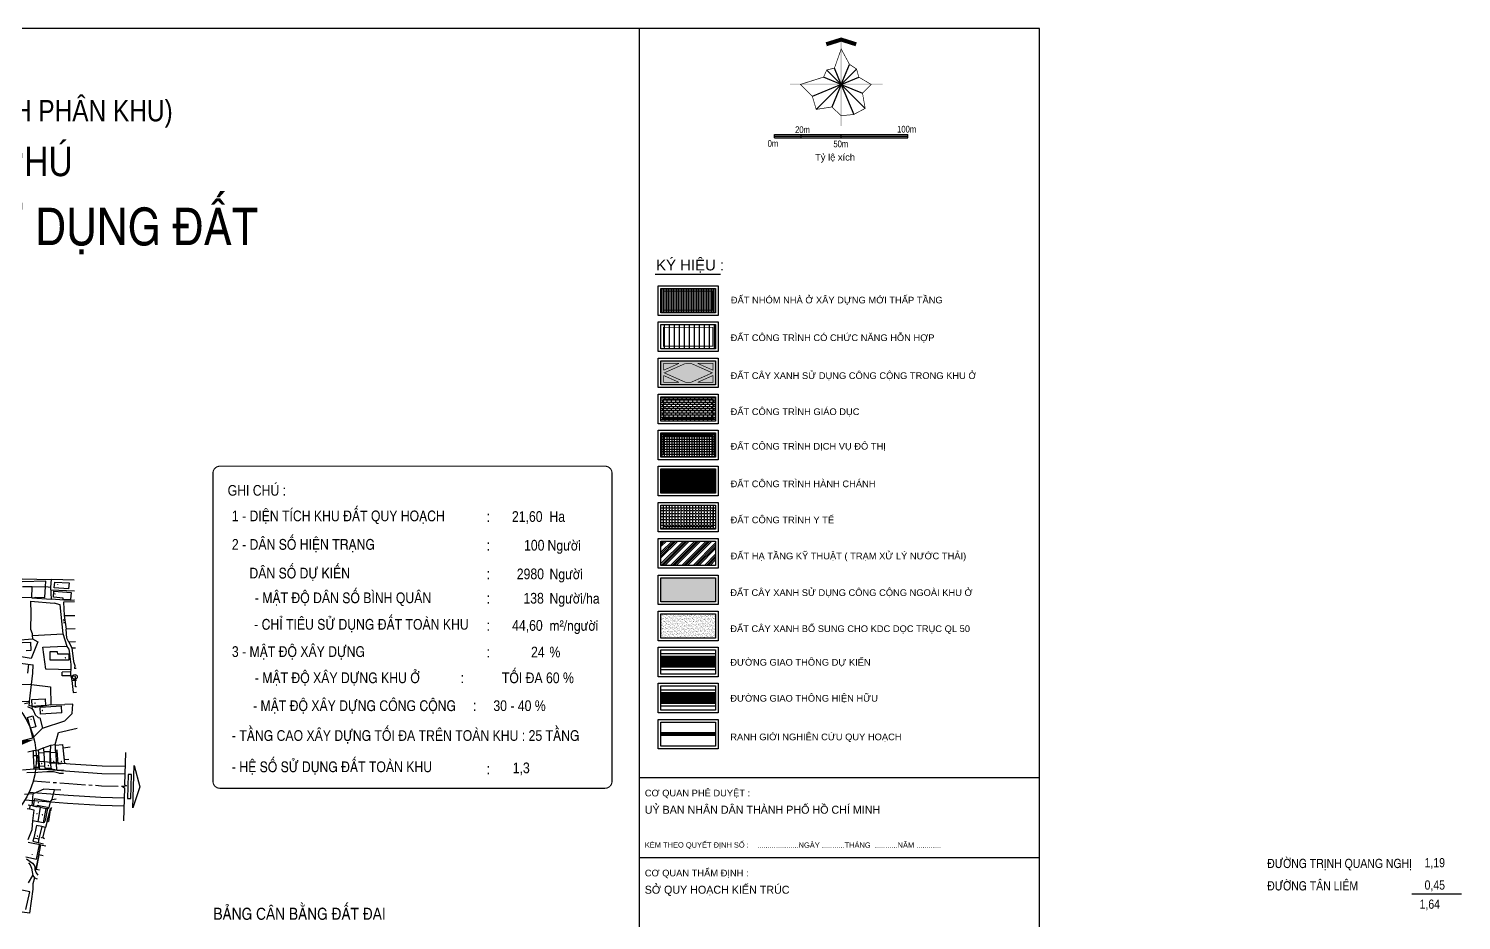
# Model space of a CAD drawing. Extents: x 597626 to 599942, y 1182063 to 1183198.
# Drawn here: x 598868 to 599942, y 1182529 to 1183198 of the extents above; entities that cross this region are included whole.
import ezdxf
from ezdxf.enums import TextEntityAlignment as Align

# ---------------------------------------------------------------- set-up
doc = ezdxf.new("R2010")
doc.units = 0
doc.header["$MEASUREMENT"] = 0
for name, pattern in [('CENTER', [2, 1.25, -0.25, 0.25, -0.25]), ('CENTER2', [28.575, 19.05, -3.175, 3.175, -3.175]), ('DASHED', [19.05, 12.7, -6.35]), ('DUONG', [3, 2, -1])]:
    doc.linetypes.add(name, pattern=pattern)
doc.layers.get('0').update_dxf_attribs({"linetype": 'CONTINUOUS'})
doc.layers.get('DEFPOINTS').update_dxf_attribs({"linetype": 'CONTINUOUS'})
for name, color, linetype in [('5', 5, 'CONTINUOUS'), ('DIM', 1, 'CONTINUOUS'), ('DTEXT', 7, 'CONTINUOUS'), ('DUONG', 252, 'DASHED'), ('DUONGDUKIEN', 252, 'DUONG'), ('HIENTRANG', 8, 'CONTINUOUS'), ('LE-NGOAI', 5, 'CONTINUOUS'), ('LE-TRONG', 6, 'CONTINUOUS'), ('NET-05', 5, 'CONTINUOUS'), ('NET-LENGOAI', 5, 'CONTINUOUS'), ('NET-LETRONG', 6, 'CONTINUOUS'), ('NET-TIM', 2, 'CENTER'), ('NETDUT', 7, 'DASHED'), ('RANH-QH', 1, 'CONTINUOUS'), ('S-CAOTANG', 3, 'CONTINUOUS'), ('S-CAYXANH50', 3, 'CONTINUOUS'), ('S-CXCC', 3, 'CONTINUOUS'), ('S-CXNGOAI', 3, 'CONTINUOUS'), ('S-GIAODUC', 1, 'CONTINUOUS'), ('S-HANHCHANH', 10, 'CONTINUOUS'), ('S-KYTHUAT', 2, 'CONTINUOUS'), ('S-THAPTANG', 2, 'CONTINUOUS'), ('S-THUONGMAI', 2, 'CONTINUOUS'), ('S-YTE', 22, 'CONTINUOUS'), ('TIM', 2, 'CONTINUOUS')]:
    doc.layers.add(name, color=color, linetype=linetype)
doc.styles.add('AVO', font='VHELVEN.TTF')
doc.styles.add('AVO-B', font='VAVOB.TTF')
doc.styles.add('TXT', font='txt.shx')
doc.styles.add('VHEL-B', font='VHELVEB.TTF')
doc.styles.add('VHEL-C-B', font='VHELVCB.TTF')
doc.styles.add('VHEL-C-R', font='VHELVCN.TTF')
doc.styles.add('VHEL-R', font='VHELVEN.TTF')
doc.styles.add('VHELC-R', font='VHELVCN.TTF')
doc.dimstyles.new('TL1000', dxfattribs={"dimtxt": 5, "dimasz": 2, "dimexe": 2, "dimexo": 0, "dimgap": 1, "dimtad": 1, "dimzin": 9, "dimtxsty": 'VHEL-R', "dimblk1": 'ARCHTICK', "dimblk2": 'ARCHTICK', "dimsah": 1, "dimcen": -0.09, "dimdle": 2, "dimclrd": 256, "dimclre": 256, "dimclrt": 256, "dimazin": 3, "dimtfac": 0.005, "dimtix": 1, "dimtmove": 0, "dimatfit": 3, "dimtolj": 1, "dimtzin": 0})
pattern_1 = [(0, (0, 0), (0.5, 0.866025403), [0.125, -0.875]), (90, (0.0625, 0), (-0.5, 0.866025403), [0.0625, -1.669550806]), (90, (0.0781, 0), (-0.5, 0.866025403), [0.05, -1.682050806]), (90, (0.0469, 0), (-0.5, 0.866025403), [0.05, -1.682050806]), (60, (0.09375, 0), (-0.4999999993, 0.8660254034), [0.04, -0.96]), (120, (0.03125, 0), (-0.9999999993, 4e-10), [0.04, -0.96])]

# ---------------------------------------------------------------- blocks, each defined once
blk = doc.blocks.new('HOA-GIO')
for q in [(0.094, -0.304), (-0.199, -0.448), (-0.163, -0.368), (-0.076, -0.346), (0.174, -0.357), (0.199, -0.448), (-0.326, -0.666), (-0.282, -0.813), (-0.106, -0.786), (0.241, -0.631), (0.271, -0.802), (0.141, -0.871)]:
    blk.add_line((0, -0.531), q)
at = {"const_width": 0.00768}
blk.add_lwpolyline([(-0.461, -0.531), (-0.199, -0.448), (-0.163, -0.368), (-0.076, -0.346), (0, -0.131), (0.094, -0.304), (0.174, -0.357), (0.199, -0.448), (0.338, -0.531), (0.241, -0.631), (0.271, -0.802), (0.141, -0.871), (0, -0.884), (-0.106, -0.786), (-0.282, -0.813), (-0.326, -0.666), (-0.461, -0.531)], dxfattribs=at)
for points in [[(-0.162, -0.099), (-0.176, -0.055), (0, -0.048), (0, 0)], [(0, -0.048), (0, 0), (0.162, -0.099), (0.176, -0.055)]]:
    blk.add_solid(points)
for points in [[(-0.008, -1), (0.008, -1), (-0.008, -0.006), (0.008, -0.006)], [(-0.578, -0.523), (-0.578, -0.538), (0.469, -0.523), (0.469, -0.538)]]:
    blk.add_trace(points)
blk = doc.blocks.new('*D19')
at = {"linetype": 'BYBLOCK'}
blk.add_line((598811.8, 1182650.2), (598862.3, 1182662.5), dxfattribs=at)
blk.add_solid([(598861.9, 1182664.1), (598862.7, 1182660.9), (598872, 1182664.9)], dxfattribs=at)
at = {"layer": 'DEFPOINTS', "color": 0, "linetype": 'BYBLOCK'}
for p in [(598872, 1182664.9), (598813.7, 1182650.6)]:
    blk.add_point(p, dxfattribs=at)
at = {"linetype": 'BYBLOCK', "insert": (598837.1, 1182660.5), "char_height": 6, "attachment_point": 5, "rotation": 13.7675, "style": 'VHEL-R'}
blk.add_mtext('\\A1;R60m', dxfattribs=at)

msp = doc.modelspace()

# ---------------------------------------------------------------- hatches: boundary and pattern name
at = {"layer": 'DIM', "linetype": 'CONTINUOUS'}
h = msp.add_hatch(color=256, dxfattribs=at)
h.paths.add_polyline_path([(599427.048, 1183117.453), (599427.048, 1183116.253), (599447.048, 1183116.253), (599447.048, 1183117.453)])
h.paths.add_polyline_path([(599447.048, 1183118.653), (599447.048, 1183117.453), (599477.048, 1183117.453), (599477.048, 1183118.653)])
msp.add_hatch(color=256, dxfattribs=at).paths.add_polyline_path([(599527.048, 1183116.253), (599527.048, 1183117.453), (599477.048, 1183117.453), (599477.048, 1183116.253)])
at = {"layer": 'S-CAOTANG', "ltscale": 0.2}
h = msp.add_hatch(dxfattribs=at)
h.set_pattern_fill('ANSI31,_I', color=30, scale=30, angle=45, style=2)
h.set_pattern_definition([(90, (8423.342, -305.956), (-3.75, 7e-16), [])])
h.paths.add_polyline_path([(599341.908, 1182957.927), (599382.881, 1182957.927), (599382.881, 1182976.119), (599341.908, 1182976.119)])
at = {"layer": 'S-CAYXANH50', "linetype": 'CONTINUOUS'}
h = msp.add_hatch(dxfattribs=at)
h.set_pattern_fill('AR-SAND,_O', color=71)
h.set_pattern_definition([(37.5, (0, 0), (-0.0629933581, 1.926823769), [0, -1.52, 0, -1.7, 0, -1.625]), (7.5, (0, 0), (1.7697767053, 2.822146065), [0, -0.82, 0, -1.37, 0, -0.525]), (327.5, (-1.23, 0), (3.1141418618, 0.0056590535), [0, -0.5, 0, -1.8, 0, -2.35]), (317.5, (-1.23, 0), (3.0061266046, 0.877675565), [0, -0.25, 0, -1.18, 0, -1.35])])
h.paths.add_polyline_path([(599341.699, 1182759.244), (599341.699, 1182741.052), (599382.672, 1182741.052), (599382.672, 1182759.244)])
at = {"layer": 'S-CXCC', "linetype": 'CONTINUOUS'}
h = msp.add_hatch(dxfattribs=at)
h.set_pattern_fill('SWAMP,_I', color=256, style=2)
h.set_pattern_definition(pattern_1)
h.paths.add_polyline_path([(599341.908, 1182949.063), (599341.908, 1182930.871), (599382.881, 1182930.871), (599382.881, 1182949.063)])
at = {"layer": 'S-CXNGOAI', "linetype": 'CONTINUOUS'}
h = msp.add_hatch(dxfattribs=at)
h.set_pattern_fill('SWAMP,_O', color=256)
h.set_pattern_definition(pattern_1)
h.paths.add_polyline_path([(599341.699, 1182786.3), (599341.699, 1182768.108), (599382.672, 1182768.108), (599382.672, 1182786.3)])
at = {"layer": 'S-GIAODUC'}
h = msp.add_hatch(dxfattribs=at)
h.set_pattern_fill('AR-B816,_O', color=40, scale=0.2)
h.set_pattern_definition([(0, (8423.342, -305.9561), (0, 1.6), []), (90, (8423.342, -305.9561), (-1.6, 1.6), [1.6, -1.6])])
h.paths.add_polyline_path([(599341.908, 1182922.008), (599341.908, 1182903.816), (599382.881, 1182903.816), (599382.881, 1182922.008)])
at = {"layer": 'S-HANHCHANH', "ltscale": 0.2}
h = msp.add_hatch(dxfattribs=at)
h.set_pattern_fill('GRATE,_O', color=34, scale=30)
h.set_pattern_definition([(0, (0, 0), (0, 0.9375), []), (90, (0, 0), (-3.75, 2e-16), [])])
h.paths.add_polyline_path([(599341.908, 1182867.897), (599341.908, 1182849.705), (599382.881, 1182849.705), (599382.881, 1182867.897)])
at = {"layer": 'S-KYTHUAT', "ltscale": 0.2}
h = msp.add_hatch(dxfattribs=at)
h.set_pattern_fill('ANSI34,_O', color=200, scale=8)
h.set_pattern_definition([(45, (7654.425, -34.683), (-4.242640687, 4.242640687), []), (45, (7655.8394, -34.683), (-4.242640687, 4.242640687), []), (45, (7657.2536, -34.683), (-4.242640687, 4.242640687), []), (45, (7658.668, -34.683), (-4.242640687, 4.242640687), [])])
h.paths.add_polyline_path([(599341.908, 1182813.786), (599341.908, 1182795.594), (599382.881, 1182795.594), (599382.881, 1182813.786)])
at = {"layer": 'S-THAPTANG', "ltscale": 0.2}
h = msp.add_hatch(dxfattribs=at)
h.set_pattern_fill('ANSI31,_I', color=30, scale=10, angle=45, style=2)
h.set_pattern_definition([(90, (0, 0), (-1.25, 2e-16), [])])
h.paths.add_polyline_path([(599382.881, 1183003.174), (599341.908, 1183003.174), (599341.908, 1182984.982), (599382.881, 1182984.982)])
at = {"layer": 'S-THUONGMAI', "ltscale": 0.2}
h = msp.add_hatch(dxfattribs=at)
h.set_pattern_fill('NET,_O', color=10, scale=15)
h.set_pattern_definition([(0, (8423.342, -305.9561), (0, 1.875), []), (90, (8423.342, -305.9561), (-1.875, 1e-16), [])])
h.paths.add_polyline_path([(599341.908, 1182894.952), (599341.908, 1182876.76), (599382.881, 1182876.76), (599382.881, 1182894.952)])
at = {"layer": 'S-YTE', "ltscale": 0.2}
h = msp.add_hatch(dxfattribs=at)
h.set_pattern_fill('ANGLE,_O', color=256, scale=8)
h.set_pattern_definition([(0, (0, 0), (0, 2.2), [1.6, -0.6]), (90, (0, 0), (-2.2, 1e-16), [1.6, -0.6])])
h.paths.add_polyline_path([(599341.908, 1182840.841), (599341.908, 1182822.65), (599382.881, 1182822.65), (599382.881, 1182840.841)])

# ---------------------------------------------------------------- linework, layer by layer
at = {"color": 0}
msp.add_lwpolyline([(598940.502, 1182655.231), (598939.812, 1182630.894), (598941.273, 1182630.111), (598938.292, 1182629.564), (598939.753, 1182628.782), (598939.045, 1182603.83)], dxfattribs=at)
at = {"layer": '5', "color": 4}
for p, q in [((599325.748, 1182062.65), (599325.748, 1183198.16)), ((599325.748, 1182636.386), (599625.748, 1182636.386)), ((599325.748, 1182576.386), (599625.748, 1182576.386))]:
    msp.add_line(p, q, dxfattribs=at)
at = {"layer": 'DIM', "ltscale": 0.2}
for p, q in [((599427.048, 1183118.653), (599527.048, 1183118.653)), ((599427.048, 1183116.253), (599427.048, 1183118.653)), ((599427.048, 1183117.453), (599527.048, 1183117.453)), ((599427.048, 1183116.253), (599527.048, 1183116.253)), ((599447.048, 1183116.253), (599447.048, 1183118.653)), ((599477.048, 1183116.253), (599477.048, 1183118.653)), ((599527.048, 1183116.253), (599527.048, 1183118.653))]:
    msp.add_line(p, q, dxfattribs=at)
at = {"layer": 'DTEXT', "color": 4, "linetype": 'CONTINUOUS'}
msp.add_line((599337.617, 1183014.07), (599386.469, 1183014.07), dxfattribs=at)
at = {"layer": 'DTEXT'}
msp.add_line((599904.614, 1182549.287), (599941.826, 1182549.287), dxfattribs=at)
at = {"layer": 'DTEXT', "linetype": 'CONTINUOUS'}
for points in [[(599384.881, 1182982.982), (599339.908, 1182982.982), (599339.908, 1183005.174), (599384.881, 1183005.174)], [(599384.881, 1182955.927), (599339.908, 1182955.927), (599339.908, 1182978.119), (599384.881, 1182978.119)], [(599384.881, 1182928.871), (599339.908, 1182928.871), (599339.908, 1182951.063), (599384.881, 1182951.063)], [(599384.881, 1182901.816), (599339.908, 1182901.816), (599339.908, 1182924.008), (599384.881, 1182924.008)], [(599384.881, 1182874.76), (599339.908, 1182874.76), (599339.908, 1182896.952), (599384.881, 1182896.952)], [(599384.881, 1182847.705), (599339.908, 1182847.705), (599339.908, 1182869.897), (599384.881, 1182869.897)], [(599384.881, 1182820.65), (599339.908, 1182820.65), (599339.908, 1182842.841), (599384.881, 1182842.841)], [(599384.881, 1182793.594), (599339.908, 1182793.594), (599339.908, 1182815.786), (599384.881, 1182815.786)], [(599384.672, 1182766.108), (599339.699, 1182766.108), (599339.699, 1182788.3), (599384.672, 1182788.3)], [(599384.672, 1182739.052), (599339.699, 1182739.052), (599339.699, 1182761.244), (599384.672, 1182761.244)], [(599384.672, 1182711.997), (599339.699, 1182711.997), (599339.699, 1182734.189), (599384.672, 1182734.189)], [(599384.672, 1182684.941), (599339.699, 1182684.941), (599339.699, 1182707.133), (599384.672, 1182707.133)], [(599384.672, 1182657.886), (599339.699, 1182657.886), (599339.699, 1182680.078), (599384.672, 1182680.078)]]:
    msp.add_lwpolyline(points, close=True, dxfattribs=at)
at = {"layer": 'DTEXT', "const_width": 0.845}
msp.add_lwpolyline([(599011.324, 1182869.949), (599300.008, 1182869.949, -0.41421356), (599305.208, 1182864.749), (599305.208, 1182633.573, -0.41421356), (599300.008, 1182628.373), (599011.324, 1182628.373, -0.41421356), (599006.124, 1182633.573), (599006.124, 1182864.749, -0.41421356)], format="xyb", close=True, dxfattribs=at)
at = {"layer": 'DUONG', "linetype": 'CONTINUOUS', "ltscale": 50, "const_width": 8, "flags": 128}
msp.add_lwpolyline([(599341.699, 1182696.037), (599382.672, 1182696.037)], dxfattribs=at)
at = {"layer": 'DUONGDUKIEN', "ltscale": 10, "const_width": 8, "flags": 128}
msp.add_lwpolyline([(599341.699, 1182723.093), (599382.672, 1182723.093)], dxfattribs=at)
at = {"layer": 'HIENTRANG', "linetype": 'CONTINUOUS'}
for p, q in [((598863.16, 1182785.54), (598885.04, 1182784.91)), ((598880.74, 1182783.67), (598863.23, 1182783.15)), ((598870.57, 1182779.43), (598863.34, 1182779.51)), ((598870.39, 1182771.26), (598870.57, 1182779.43)), ((598870.57, 1182779.43), (598880.53, 1182779.62)), ((598880.19, 1182771.46), (598880.53, 1182779.62)), ((598880.53, 1182779.62), (598880.74, 1182783.67)), ((598880.53, 1182779.62), (598884.59, 1182779.11)), ((598884.59, 1182779.11), (598885.04, 1182784.91)), ((598884.97, 1182770.26), (598884.59, 1182779.11)), ((598884.68, 1182777.1), (598902.213, 1182776.452)), ((598902.033, 1182784.428), (598885.04, 1182784.91)), ((598887.19, 1182778.61), (598887.54, 1182782.94)), ((598897.82, 1182778.03), (598887.19, 1182778.61)), ((598887.54, 1182782.94), (598898.22, 1182782.45)), ((598898.22, 1182782.45), (598897.82, 1182778.03)), ((598870.39, 1182771.26), (598853.18, 1182771.46)), ((598869.47, 1182768.76), (598869.67, 1182759.45)), ((598869.47, 1182768.76), (598887.07, 1182767.29)), ((598870.39, 1182771.26), (598884.97, 1182770.26)), ((598870.75, 1182771.32), (598872.86, 1182771.25)), ((598872.83, 1182771.63), (598880.19, 1182771.46)), ((598872.86, 1182771.25), (598872.83, 1182771.63)), ((598894.29, 1182769.58), (598884.97, 1182770.26)), ((598886.61, 1182771.63), (598886.75, 1182776.13)), ((598893.91, 1182771.06), (598886.61, 1182771.63)), ((598886.75, 1182776.13), (598899.71, 1182775.31)), ((598891.5, 1182765.9), (598887.07, 1182767.29)), ((598893.84, 1182769.8), (598893.91, 1182771.06)), ((598899.45, 1182769.86), (598893.84, 1182769.8)), ((598902.396, 1182768.315), (598894.09, 1182767.87)), ((598894.09, 1182767.87), (598894.5, 1182757.86)), ((598899.34, 1182769.58), (598894.29, 1182769.58)), ((598899.34, 1182769.58), (598902.364, 1182769.749)), ((598899.71, 1182775.31), (598899.45, 1182769.86)), ((598869.67, 1182759.45), (598869.23, 1182747.79)), ((598893.92, 1182744.29), (598891.5, 1182765.9)), ((598894.5, 1182757.86), (598902.627, 1182758.088)), ((598894.5, 1182757.86), (598896.17, 1182747.64)), ((598869.23, 1182747.79), (598870.54, 1182744.43)), ((598902.854, 1182748.056), (598896.17, 1182747.64)), ((598896.68, 1182740.95), (598896.17, 1182747.64)), ((598856.84, 1182737.56), (598869.34, 1182737.89)), ((598858.58, 1182739.36), (598870.73, 1182740.38)), ((598869.34, 1182737.89), (598869.6, 1182731.68)), ((598874.79, 1182738.31), (598869.8, 1182725.67)), ((598870.54, 1182744.43), (598870.49, 1182743.02)), ((598870.49, 1182743.02), (598893.92, 1182744.29)), ((598870.49, 1182743.02), (598870.73, 1182740.38)), ((598870.73, 1182740.38), (598874.79, 1182738.31)), ((598878.65, 1182734.3), (598895, 1182734.99)), ((598880.94, 1182717.62), (598878.65, 1182734.3)), ((598896.83, 1182734.73), (598893.92, 1182744.29)), ((598895, 1182734.99), (598896.83, 1182734.73)), ((598898.17, 1182737.9), (598896.68, 1182740.95)), ((598898.34, 1182732.81), (598896.83, 1182734.73)), ((598903.076, 1182738.191), (598898.17, 1182737.9)), ((598898.17, 1182737.9), (598900.26, 1182733.81)), ((598869.8, 1182725.67), (598860.92, 1182727.16)), ((598869.6, 1182731.68), (598866.03, 1182731.5)), ((598883.79, 1182730.66), (598883.83, 1182724.72)), ((598889.59, 1182730.65), (598883.79, 1182730.66)), ((598883.83, 1182724.72), (598898.42, 1182724.61)), ((598889.72, 1182728.97), (598889.59, 1182730.65)), ((598898.38, 1182728.94), (598889.72, 1182728.97)), ((598898.92, 1182729.21), (598898.34, 1182732.81)), ((598898.42, 1182724.61), (598898.38, 1182728.94)), ((598899.92, 1182721.18), (598898.92, 1182729.21)), ((598900.26, 1182733.81), (598903.177, 1182733.757)), ((598900.26, 1182733.81), (598901.55, 1182723.57)), ((598901.55, 1182723.57), (598902.52, 1182720.56)), ((598861.69, 1182722.16), (598871.35, 1182720.94)), ((598867.32, 1182714.8), (598868.15, 1182721.34)), ((598870.19, 1182706.26), (598871.04, 1182714.72)), ((598871.04, 1182714.72), (598871.35, 1182720.94)), ((598899.74, 1182717.18), (598880.94, 1182717.62)), ((598899.67, 1182715.68), (598893.13, 1182715.58)), ((598893.19, 1182712.63), (598893.13, 1182715.58)), ((598899.62, 1182712.73), (598893.19, 1182712.63)), ((598899.62, 1182712.73), (598899.67, 1182715.68)), ((598903.03, 1182712.29), (598899.62, 1182712.73)), ((598899.62, 1182712.73), (598900.38, 1182709.16)), ((598899.67, 1182715.68), (598899.74, 1182717.18)), ((598899.74, 1182717.18), (598899.92, 1182721.18)), ((598902.52, 1182720.56), (598902.33, 1182718.23)), ((598903.525, 1182718.317), (598902.33, 1182718.23)), ((598862.62, 1182706.54), (598870.19, 1182706.26)), ((598868.69, 1182693.36), (598870.19, 1182706.26)), ((598870.19, 1182706.26), (598884.33, 1182704.44)), ((598884.33, 1182704.44), (598884.66, 1182690.87)), ((598903.73, 1182709.257), (598900.38, 1182709.16)), ((598900.38, 1182709.16), (598901.38, 1182700.3)), ((598903.08, 1182704.54), (598903.03, 1182712.29)), ((598903.836, 1182704.545), (598903.08, 1182704.54)), ((598859.75, 1182693.79), (598868.69, 1182693.36)), ((598868.62, 1182692.54), (598864.86, 1182691.8)), ((598868.32, 1182690.36), (598868.62, 1182692.54)), ((598868.62, 1182692.54), (598868.69, 1182693.36)), ((598870.3, 1182694.88), (598880.26, 1182695.51)), ((598870.62, 1182689.8), (598870.3, 1182694.88)), ((598880.26, 1182695.51), (598880.59, 1182690.42)), ((598884.66, 1182690.87), (598895.16, 1182691.26)), ((598901.07, 1182691.44), (598895.16, 1182691.26)), ((598900.6, 1182684.52), (598901.07, 1182691.44)), ((598901.38, 1182700.3), (598903.928, 1182700.477)), ((598867.01, 1182689.62), (598870.35, 1182688.25)), ((598867.1, 1182681.52), (598871.08, 1182682.67)), ((598869.45, 1182673.41), (598867.1, 1182681.52)), ((598870.59, 1182689.59), (598868.32, 1182690.36)), ((598870.59, 1182689.59), (598870.34, 1182688.25)), ((598870.34, 1182688.25), (598871.72, 1182686.36)), ((598873.22, 1182688.98), (598870.59, 1182689.59)), ((598880.59, 1182690.42), (598870.62, 1182689.8)), ((598871.08, 1182682.67), (598873.36, 1182674.44)), ((598871.72, 1182686.36), (598872.96, 1182683.49)), ((598872.96, 1182683.49), (598874.98, 1182681.5)), ((598884.66, 1182690.87), (598873.22, 1182688.98)), ((598874.98, 1182681.5), (598876.26, 1182681.2)), ((598876.26, 1182681.2), (598878.45, 1182673.58)), ((598892.65, 1182689.94), (598876.48, 1182688.96)), ((598876.74, 1182684.02), (598876.48, 1182688.96)), ((598892.95, 1182684.92), (598876.74, 1182684.02)), ((598892.95, 1182684.92), (598892.65, 1182689.94)), ((598895.21, 1182678.88), (598900.6, 1182684.52)), ((598873.36, 1182674.44), (598869.45, 1182673.41)), ((598871.2, 1182666.14), (598869.45, 1182673.41)), ((598876.79, 1182672.06), (598871.2, 1182666.14)), ((598878.45, 1182673.58), (598876.79, 1182672.06)), ((598878.45, 1182673.58), (598895.21, 1182678.88)), ((598887.8, 1182661.3), (598890.34, 1182670.22)), ((598890.26, 1182670.16), (598904.34, 1182673.445)), ((598890.34, 1182670.22), (598890.26, 1182670.16)), ((598861.6, 1182663.61), (598871.2, 1182666.14)), ((598879.1, 1182658.81), (598884.58, 1182660.73)), ((598884.38, 1182655.15), (598884.58, 1182660.73)), ((598884.58, 1182660.73), (598887.8, 1182661.3)), ((598887.99, 1182660.78), (598887.8, 1182661.3)), ((598887.99, 1182660.78), (598893.42, 1182661.3)), ((598888.12, 1182656.69), (598887.99, 1182660.78)), ((598893.42, 1182661.3), (598894.72, 1182646.84)), ((598893.92, 1182658.83), (598899.21, 1182659.38)), ((598871.54, 1182656.48), (598867.44, 1182655.39)), ((598875.19, 1182656.96), (598871.54, 1182656.48)), ((598871.55, 1182652.88), (598871.54, 1182656.48)), ((598871.55, 1182652.88), (598875.21, 1182653.07)), ((598872.03, 1182643.84), (598871.55, 1182652.88)), ((598875.19, 1182656.96), (598875.34, 1182654.72)), ((598875.23, 1182656.91), (598875.19, 1182656.96)), ((598875.69, 1182643.98), (598875.21, 1182653.07)), ((598879.1, 1182658.81), (598875.23, 1182656.91)), ((598879.7, 1182654.89), (598875.34, 1182654.72)), ((598875.34, 1182654.72), (598875.85, 1182645.04)), ((598879.45, 1182656.92), (598879.1, 1182658.81)), ((598879.7, 1182655.68), (598879.45, 1182656.92)), ((598884.01, 1182655.74), (598879.7, 1182655.68)), ((598879.7, 1182654.89), (598879.7, 1182655.68)), ((598880.2, 1182645.25), (598879.7, 1182654.89)), ((598884.21, 1182646.63), (598884.01, 1182655.74)), ((598884.38, 1182655.15), (598888.28, 1182655.41)), ((598884.66, 1182647.06), (598884.38, 1182655.15)), ((598889.26, 1182656.92), (598888.12, 1182656.69)), ((598888.28, 1182655.41), (598888.12, 1182656.69)), ((598888.47, 1182655.47), (598888.28, 1182655.41)), ((598888.82, 1182647.27), (598888.47, 1182655.47)), ((598890.14, 1182646.37), (598889.26, 1182656.92)), ((598894.78, 1182649.62), (598893.92, 1182658.83)), ((598898.078, 1182649.933), (598894.78, 1182649.62)), ((598871.96, 1182642.64), (598863.43, 1182642)), ((598874.74, 1182640.16), (598866.51, 1182639.87)), ((598871.96, 1182642.64), (598872.03, 1182643.84)), ((598875.83, 1182642.67), (598871.96, 1182642.64)), ((598875.69, 1182643.98), (598872.03, 1182643.84)), ((598881.48, 1182640.78), (598874.74, 1182640.16)), ((598875.85, 1182645.05), (598875.83, 1182642.67)), ((598875.83, 1182642.67), (598880.34, 1182642.67)), ((598875.85, 1182645.05), (598880.2, 1182645.25)), ((598880.3, 1182643.34), (598880.2, 1182645.25)), ((598880.3, 1182643.34), (598884.82, 1182643.58)), ((598880.3, 1182643.34), (598880.34, 1182642.67)), ((598884.87, 1182642.63), (598880.34, 1182642.67)), ((598886.51, 1182640.58), (598881.48, 1182640.78)), ((598884.66, 1182646.7), (598884.21, 1182646.63)), ((598888.82, 1182647.27), (598884.66, 1182647.06)), ((598884.66, 1182646.7), (598884.66, 1182647.06)), ((598884.82, 1182643.58), (598884.66, 1182646.7)), ((598884.82, 1182643.58), (598884.87, 1182642.63)), ((598889.21, 1182641.86), (598884.87, 1182642.63)), ((598890.69, 1182639.74), (598886.51, 1182640.58)), ((598889.21, 1182641.86), (598888.82, 1182647.27)), ((598891.33, 1182641.67), (598889.21, 1182641.86)), ((598894.72, 1182646.84), (598890.14, 1182646.37)), ((598890.69, 1182639.74), (598894.02, 1182639.6)), ((598894.1, 1182642.07), (598891.33, 1182641.67)), ((598879.26, 1182627.7), (598871.31, 1182624.25)), ((598887.28, 1182627.2), (598879.26, 1182627.7)), ((598885.6, 1182619.96), (598887.28, 1182627.2)), ((598891.966, 1182626.985), (598887.28, 1182627.2)), ((598871.31, 1182624.25), (598864.92, 1182623.58)), ((598870.53, 1182615.08), (598871.31, 1182624.25)), ((598872.29, 1182620.46), (598871.23, 1182615.15)), ((598884.32, 1182618.11), (598872.29, 1182620.46)), ((598883.39, 1182613.89), (598884.32, 1182618.11)), ((598884.32, 1182618.11), (598885.6, 1182619.96)), ((598885.6, 1182619.96), (598888.53, 1182620.37)), ((598868.7, 1182612.73), (598866.98, 1182613)), ((598868.92, 1182615.34), (598867.48, 1182615.59)), ((598868.92, 1182615.34), (598868.7, 1182612.73)), ((598872.19, 1182612.01), (598868.7, 1182612.73)), ((598870.53, 1182615.08), (598868.92, 1182615.34)), ((598876.71, 1182614.09), (598870.53, 1182615.08)), ((598871.16, 1182603.92), (598872.19, 1182612.01)), ((598871.23, 1182615.15), (598874.24, 1182614.55)), ((598874.44, 1182615.63), (598874.24, 1182614.55)), ((598874.44, 1182615.63), (598883.39, 1182613.89)), ((598876.71, 1182614.09), (598874.77, 1182603.24)), ((598876.71, 1182614.09), (598881.14, 1182613.26)), ((598879.1, 1182602.44), (598881.14, 1182613.26)), ((598881.99, 1182613.14), (598880.29, 1182604.19)), ((598881.14, 1182613.26), (598881.99, 1182613.14)), ((598881.88, 1182603.59), (598884.08, 1182612.23)), ((598881.99, 1182613.14), (598883.39, 1182613.89)), ((598884.08, 1182612.23), (598882.87, 1182603.42)), ((598884.08, 1182612.23), (598885.46, 1182613.89)), ((598884.08, 1182612.23), (598885.04, 1182612.12)), ((598867.59, 1182589.96), (598870.48, 1182597.55)), ((598870.48, 1182597.55), (598871.16, 1182603.92)), ((598874.77, 1182603.24), (598871.16, 1182603.92)), ((598873.96, 1182600.56), (598871.78, 1182591.26)), ((598877.91, 1182599.7), (598873.96, 1182600.56)), ((598879.1, 1182602.44), (598874.77, 1182603.24)), ((598877.91, 1182599.7), (598875.64, 1182590.33)), ((598880.55, 1182599.06), (598877.91, 1182599.7)), ((598878.71, 1182591.26), (598880.55, 1182599.06)), ((598879.66, 1182602.68), (598879.1, 1182602.44)), ((598880.29, 1182604.19), (598879.66, 1182602.68)), ((598881.88, 1182603.59), (598880.55, 1182599.06)), ((598881.88, 1182603.59), (598882.87, 1182603.42)), ((598872.66, 1182586.67), (598867.56, 1182587.66)), ((598871.78, 1182591.26), (598871.08, 1182588.62)), ((598871.08, 1182588.62), (598875.11, 1182587.72)), ((598871.78, 1182591.26), (598875.64, 1182590.33)), ((598876.82, 1182585.83), (598872.66, 1182586.67)), ((598876.82, 1182585.83), (598873.39, 1182567.67)), ((598873.83, 1182575.15), (598876.08, 1182585.93)), ((598875.64, 1182590.33), (598875.11, 1182587.72)), ((598875.11, 1182587.72), (598879.02, 1182586.77)), ((598876.82, 1182585.83), (598880.829, 1182585.17)), ((598879.87, 1182590.34), (598878.71, 1182591.26)), ((598865.78, 1182576.83), (598873.83, 1182575.15)), ((598866.48, 1182575.46), (598870.94, 1182572.3)), ((598875.66, 1182578.51), (598873.57, 1182567.64)), ((598878.849, 1182577.736), (598875.66, 1182578.51)), ((598867.76, 1182557.56), (598871.14, 1182562.92)), ((598867.8, 1182572.56), (598869.14, 1182570.98)), ((598869.14, 1182570.98), (598870.16, 1182568.55)), ((598870.16, 1182568.55), (598871.14, 1182562.92)), ((598870.94, 1182572.3), (598871.95, 1182570.91)), ((598871.14, 1182562.92), (598872.39, 1182561.16)), ((598871.95, 1182570.91), (598872.68, 1182569.66)), ((598872.68, 1182569.66), (598872.71, 1182567.43)), ((598872.71, 1182567.43), (598873.39, 1182567.67)), ((598872.71, 1182567.43), (598873.53, 1182564.9)), ((598873.53, 1182564.9), (598874.86, 1182563.16)), ((598873.57, 1182567.64), (598876.032, 1182567.162)), ((598868.84, 1182550.59), (598859.27, 1182552.7)), ((598871.12, 1182552.59), (598868.48, 1182534.78)), ((598872.39, 1182561.16), (598871.07, 1182556.8)), ((598871.07, 1182556.8), (598871.12, 1182552.59)), ((598872.39, 1182561.16), (598874.273, 1182560.555)), ((598865.96, 1182537.42), (598868.84, 1182550.59)), ((598868.48, 1182534.78), (598851.98, 1182536.83))]:
    msp.add_line(p, q, dxfattribs=at)
msp.add_circle((598902.57, 1182711.9), 1.782, dxfattribs=at)
at = {"layer": 'LE-NGOAI', "color": 2, "linetype": 'BYBLOCK'}
for p, q in [((599382.672, 1182729.093), (599341.699, 1182729.093)), ((599382.672, 1182717.093), (599341.699, 1182717.093)), ((599382.672, 1182702.037), (599341.699, 1182702.037)), ((599382.672, 1182690.037), (599341.699, 1182690.037))]:
    msp.add_line(p, q, dxfattribs=at)
at = {"layer": 'LE-TRONG', "color": 2, "linetype": 'BYBLOCK'}
for p, q in [((599382.672, 1182727.093), (599341.699, 1182727.093)), ((599382.672, 1182719.093), (599341.699, 1182719.093)), ((599382.672, 1182700.037), (599341.699, 1182700.037)), ((599382.672, 1182692.037), (599341.699, 1182692.037))]:
    msp.add_line(p, q, dxfattribs=at)
at = {"layer": 'LE-TRONG', "linetype": 'CONTINUOUS', "flags": 128}
for points in [[(598944.618, 1182620.611), (598945.128, 1182638.604), (598942.604, 1182638.675), (598942.094, 1182620.683), (598944.618, 1182620.611)], [(598947.005, 1182645.39), (598951.321, 1182629.401), (598946.106, 1182613.683), (598947.005, 1182645.39)]]:
    msp.add_lwpolyline(points, dxfattribs=at)
at = {"layer": 'NET-05', "linetype": 'CONTINUOUS'}
for points in [[(599382.881, 1182984.982), (599341.908, 1182984.982), (599341.908, 1183003.174), (599382.881, 1183003.174)], [(599382.881, 1182957.927), (599341.908, 1182957.927), (599341.908, 1182976.119), (599382.881, 1182976.119)], [(599382.881, 1182930.871), (599341.908, 1182930.871), (599341.908, 1182949.063), (599382.881, 1182949.063)], [(599382.881, 1182903.816), (599341.908, 1182903.816), (599341.908, 1182922.008), (599382.881, 1182922.008)], [(599382.881, 1182876.76), (599341.908, 1182876.76), (599341.908, 1182894.952), (599382.881, 1182894.952)], [(599382.881, 1182849.705), (599341.908, 1182849.705), (599341.908, 1182867.897), (599382.881, 1182867.897)], [(599382.881, 1182822.65), (599341.908, 1182822.65), (599341.908, 1182840.841), (599382.881, 1182840.841)], [(599382.881, 1182795.594), (599341.908, 1182795.594), (599341.908, 1182813.786), (599382.881, 1182813.786)], [(599382.672, 1182768.108), (599341.699, 1182768.108), (599341.699, 1182786.3), (599382.672, 1182786.3)], [(599382.672, 1182741.052), (599341.699, 1182741.052), (599341.699, 1182759.244), (599382.672, 1182759.244)], [(599382.672, 1182713.997), (599341.699, 1182713.997), (599341.699, 1182732.189), (599382.672, 1182732.189)], [(599382.672, 1182686.941), (599341.699, 1182686.941), (599341.699, 1182705.133), (599382.672, 1182705.133)], [(599382.672, 1182659.886), (599341.699, 1182659.886), (599341.699, 1182678.078), (599382.672, 1182678.078)]]:
    msp.add_lwpolyline(points, close=True, dxfattribs=at)
at = {"layer": 'NET-LENGOAI', "linetype": 'CONTINUOUS', "ltscale": 20}
for p, q in [((598898.774, 1182640.842), (598873.238, 1182642.854)), ((598922.903, 1182639.32), (598898.774, 1182640.842)), ((598940.038, 1182638.834), (598922.903, 1182639.32)), ((598887.945, 1182623.64), (598868.09, 1182625.204)), ((598897.501, 1182622.887), (598887.945, 1182623.64)), ((598922.081, 1182621.336), (598897.501, 1182622.887)), ((598939.527, 1182620.841), (598922.081, 1182621.336))]:
    msp.add_line(p, q, dxfattribs=at)
msp.add_circle((598813.744, 1182650.631), 60, dxfattribs=at)
at = {"layer": 'NET-LETRONG', "ltscale": 0.05}
for p, q in [((598873.717, 1182648.835), (598899.199, 1182646.828)), ((598899.199, 1182646.828), (598923.177, 1182645.314)), ((598923.177, 1182645.314), (598940.208, 1182644.832)), ((598884.494, 1182617.893), (598864.993, 1182619.429)), ((598897.076, 1182616.902), (598884.494, 1182617.893)), ((598921.807, 1182615.341), (598897.076, 1182616.902)), ((598939.357, 1182614.844), (598921.807, 1182615.341))]:
    msp.add_line(p, q, dxfattribs=at)
at = {"layer": 'NET-LETRONG', "color": 6, "linetype": 'CONTINUOUS', "flags": 128}
msp.add_lwpolyline([(599625.614, 1183198.16), (597626.432, 1183198.16), (597626.432, 1182062.65), (599625.614, 1182062.65)], close=True, dxfattribs=at)
at = {"layer": 'NET-TIM', "ltscale": 10}
for p, q in [((598871.385, 1182633.972), (598898.138, 1182631.865)), ((598898.138, 1182631.865), (598922.492, 1182630.328)), ((598922.492, 1182630.328), (598939.783, 1182629.838))]:
    msp.add_line(p, q, dxfattribs=at)
at = {"layer": 'NETDUT', "linetype": 'DASHED', "ltscale": 0.5, "const_width": 0.7}
for points in [[(599380.881, 1182986.982), (599343.908, 1182986.982), (599343.908, 1183001.174), (599380.881, 1183001.174)], [(599380.881, 1182959.927), (599343.908, 1182959.927), (599343.908, 1182974.119), (599380.881, 1182974.119)], [(599380.881, 1182905.816), (599343.908, 1182905.816), (599343.908, 1182920.008), (599380.881, 1182920.008)], [(599380.881, 1182878.76), (599343.908, 1182878.76), (599343.908, 1182892.952), (599380.881, 1182892.952)], [(599380.881, 1182851.705), (599343.908, 1182851.705), (599343.908, 1182865.897), (599380.881, 1182865.897)], [(599380.881, 1182824.65), (599343.908, 1182824.65), (599343.908, 1182838.841), (599380.881, 1182838.841)]]:
    msp.add_lwpolyline(points, close=True, dxfattribs=at)
at = {"layer": 'NETDUT', "linetype": 'DASHED', "ltscale": 0.5, "const_width": 0.5, "flags": 128}
for points in [[(599355.426, 1182947.063), (599343.908, 1182941.949)], [(599343.908, 1182937.985), (599355.426, 1182932.871)], [(599360.355, 1182947.063), (599344.373, 1182939.967), (599360.355, 1182932.871)], [(599364.435, 1182932.871), (599380.417, 1182939.967), (599364.435, 1182947.063)], [(599380.881, 1182941.949), (599369.364, 1182947.063)], [(599369.364, 1182932.871), (599380.881, 1182937.985)]]:
    msp.add_lwpolyline(points, dxfattribs=at)
at = {"layer": 'NETDUT', "linetype": 'DASHED', "ltscale": 0.5, "const_width": 0.5}
for points in [[(599343.908, 1182941.949), (599343.908, 1182947.063), (599355.426, 1182947.063)], [(599355.426, 1182932.871), (599343.908, 1182932.871), (599343.908, 1182937.985)], [(599369.364, 1182947.063), (599380.881, 1182947.063), (599380.881, 1182941.949)], [(599380.881, 1182937.985), (599380.881, 1182932.871), (599369.364, 1182932.871)]]:
    msp.add_lwpolyline(points, dxfattribs=at)
at = {"layer": 'NETDUT', "linetype": 'DASHED', "ltscale": 8, "const_width": 0.5}
for points in [[(599360.355, 1182947.063), (599364.435, 1182947.063)], [(599364.435, 1182932.871), (599360.355, 1182932.871)]]:
    msp.add_lwpolyline(points, dxfattribs=at)
at = {"layer": 'RANH-QH', "color": 10, "linetype": 'DASHED', "ltscale": 1.5, "const_width": 3, "flags": 128}
msp.add_lwpolyline([(599341.699, 1182668.982), (599382.672, 1182668.982)], dxfattribs=at)
at = {"layer": 'TIM', "color": 1, "linetype": 'CENTER2'}
for p, q in [((599382.672, 1182723.093), (599341.699, 1182723.093)), ((599382.672, 1182696.037), (599341.699, 1182696.037))]:
    msp.add_line(p, q, dxfattribs=at)

# ---------------------------------------------------------------- block references
at = {"layer": 'DTEXT', "color": 1, "xscale": 66.35520000000002, "yscale": 66.35520000000002, "zscale": 66.35520000000002, "rotation": 359.9999999999919}
msp.add_blockref('HOA-GIO', (599476.992, 1183191.533), dxfattribs=at)

# ---------------------------------------------------------------- texts
at = {"layer": 'DIM', "ltscale": 0.2, "style": 'VHEL-C-R'}
for s, p in [('20m', (599442.424, 1183119.881)), ('100m', (599518.903, 1183120.234)), ('0m', (599421.853, 1183109.52)), ('50m', (599471.136, 1183109.216))]:
    msp.add_text(s, height=5, dxfattribs=at).set_placement(p)
at = {"layer": 'DTEXT'}
for s, height, style, p in [('QUY HOAÏCH CHI TIEÁT XAÂY DÖÏNG ÑOÂ THÒ TYÛ LEÄ 1/2000 (QUY HOAÏCH PHAÂN KHU)', 16, 'VHEL-C-R', (598622.958, 1183128.609)), ('KHU TRUNG TAÂM VAØ DAÂN CÖ XAÕ PHONG PHUÙ', 22, 'VHEL-C-B', (598622.958, 1183087.521)), ('BAÛN ÑOÀ QUY HOAÏCH TOÅNG MAËT BAÈNG SÖÛ DUÏNG ÑAÁT', 28, 'VHEL-C-B', (598622.958, 1183035.79)), (':', 8, 'VHEL-C-B', (599212.567, 1182828.196)), (':', 8, 'VHEL-C-B', (599212.567, 1182806.678)), (':', 8, 'VHEL-C-B', (599212.567, 1182785.161)), (':', 8, 'VHEL-C-B', (599212.567, 1182766.927)), (':', 8, 'VHEL-C-B', (599212.567, 1182746.504)), (':', 8, 'VHEL-C-B', (599212.567, 1182726.536)), (':', 8, 'VHEL-C-B', (599212.567, 1182638.843)), ('BAÛNG CAÂN BAÈNG ÑAÁT ÑAI ', 9, 'VHELC-R', (599072.452, 1182529.75))]:
    msp.add_text(s, height=height, dxfattribs=dict(at, style=style)).set_placement(p, align=Align.CENTER)
for s, height, style, p in [('Tyû leä xích', 5, 'VHEL-B', (599457.468, 1183099.223)), ('GHI CHUÙ :', 8, 'VHEL-C-B', (599017.146, 1182847.826)), ('1 - DIEÄN TÍCH KHU ÑAÁT QUY HOAÏCH      ', 8, 'VHEL-C-B', (599020.299, 1182828.671)), ('21,60', 8, 'VHEL-C-B', (599230.209, 1182828.196, 2.452)), ('Ha', 8, 'VHEL-C-B', (599258.331, 1182828.196, 2.452)), ('2 - DAÂN SOÁ HIEÄN TRAÏNG ', 8, 'VHEL-C-B', (599020.299, 1182807.317)), ('100', 8, 'VHEL-C-B', (599239.293, 1182806.678, 2.452)), ('Ngöôøi', 8, 'VHEL-C-B', (599256.872, 1182806.678, 2.452)), (' DAÂN SOÁ DÖÏ KIEÁN  ', 8, 'VHEL-C-B', (599030.89, 1182785.781)), ('2980', 8, 'VHEL-C-B', (599233.858, 1182785.161, 2.452)), ('Ngöôøi', 8, 'VHEL-C-B', (599258.331, 1182785.161, 2.452)), ('- MAÄT ÑOÄ DAÂN SOÁ BÌNH QUAÂN          ', 8, 'VHEL-C-B', (599037.489, 1182767.235)), ('138', 8, 'VHEL-C-B', (599238.828, 1182766.927, 2.452)), ('Ngöôøi/ha', 8, 'VHEL-C-B', (599258.331, 1182766.927, 2.452)), ('- CHÆ TIEÂU SÖÛ DUÏNG ÑAÁT TOAØN KHU ', 8, 'VHEL-C-B', (599037.025, 1182747.345)), ('44,60', 8, 'VHEL-C-B', (599230.346, 1182746.504, 2.452)), ('m²/ngöôøi', 8, 'VHEL-C-B', (599258.331, 1182746.504, 2.452)), ('3 - MAÄT ÑOÄ XAÂY DÖÏNG', 8, 'VHEL-C-B', (599020.299, 1182726.891)), ('24', 8, 'VHEL-C-B', (599244.523, 1182726.536, 2.452)), ('%', 8, 'VHEL-C-B', (599258.331, 1182726.536, 2.452)), ('- MAÄT ÑOÄ XAÂY DÖÏNG KHU ÔÛ            : ', 8, 'VHEL-C-B', (599037.489, 1182707.22)), ('TOÁI ÑA 60 %', 8, 'VHEL-C-B', (599222.704, 1182707.22)), ('- MAÄT ÑOÄ XAÂY DÖÏNG COÂNG COÄNG     :     30 - 40 %', 8, 'VHEL-C-B', (599036.187, 1182686.323)), ('- TAÀNG CAO XAÂY DÖÏNG TOÁI ÑA TREÂN TOAØN KHU : 25 TAÀNG', 8, 'VHEL-C-B', (599020.299, 1182663.943)), ('- HEÄ SOÁ SÖÛ DUÏNG ÑAÁT TOAØN KHU', 8, 'VHEL-C-B', (599020.299, 1182640.479)), ('1,3', 8, 'VHEL-C-B', (599230.815, 1182639.669, 2.452)), ('CÔ QUAN PHEÂ DUYEÄT :', 5, 'AVO', (599329.833, 1182622.282)), ('UYÛ BAN NHAÂN DAÂN THAØNH PHOÁ HOÀ CHÍ MINH', 6, 'AVO-B', (599329.744, 1182609.279)), ('KEØM THEO QUYEÁT ÑÒNH SOÁ :', 4, 'AVO', (599329.833, 1182583.866)), ('....................NGAØY ...........THAÙNG  ...........NAÊM ............', 4, 'AVO', (599414.032, 1182583.728)), ('ÑÖÔØNG TRÒNH QUANG NGHÒ', 6.85714, 'VHELC-R', (599796.338, 1182568.591)), ('CÔ QUAN THAÅM ÑÒNH :', 5, 'AVO', (599329.833, 1182562.282)), ('SÔÛ QUY HOAÏCH KIEÁN TRUÙC', 6, 'AVO-B', (599329.744, 1182549.279)), ('ÑÖÔØNG TAÂN LIEÂM', 6.85714, 'VHELC-R', (599796.338, 1182551.791)), ('1,64', 6.8571, 'VHELC-R', (599910.534, 1182538.015))]:
    msp.add_text(s, height=height, dxfattribs=dict(at, style=style)).set_placement(p)
at = {"layer": 'DTEXT', "color": 7, "linetype": 'CONTINUOUS', "style": 'AVO'}
msp.add_text('KYÙ HIEÄU :', height=8, dxfattribs=at).set_placement((599338.304, 1183016.813))
at = {"layer": 'DTEXT', "linetype": 'CONTINUOUS', "style": 'VHEL-R'}
for s, p in [('ÑAÁT NHOÙM NHAØ ÔÛ XAÂY DÖÏNG MÔÙI THAÁP TAÀNG', (599394.264, 1182992.056)), ('ÑAÁT COÂNG TRÌNH COÙ CHÖÙC NAÊNG HOÃN HÔÏP', (599394.082, 1182963.817)), ('ÑAÁT CAÂY XANH SÖÛ DUÏNG COÂNG COÄNG TRONG KHU ÔÛ', (599394.082, 1182935.38)), ('ÑAÁT COÂNG TRÌNH GIAÙO DUÏC', (599394.082, 1182908.324)), ('ÑAÁT COÂNG TRÌNH DÒCH VUÏ ÑOÂ THÒ', (599394.082, 1182882.402)), ('ÑAÁT COÂNG TRÌNH HAØNH CHAÙNH', (599394.082, 1182854.214)), ('ÑAÁT COÂNG TRÌNH Y TEÁ', (599394.082, 1182827.158)), ('ÑAÁT HAÏ TAÀNG KYÕ THUAÄT ( TRAÏM XÖÛ LYÙ NÖÔÙC THAÛI)', (599394.082, 1182800.103)), ('ÑAÁT CAÂY XANH SÖÛ DUÏNG COÂNG COÄNG NGOAØI KHU ÔÛ', (599393.873, 1182772.616)), ('ÑAÁT CAÂY XANH BOÅ SUNG CHO KDC DOÏC TRUÏC QL 50', (599393.873, 1182745.561)), ('ÑÖÔØNG GIAO THOÂNG DÖÏ KIEÁN', (599393.873, 1182720.35)), ('ÑÖÔØNG GIAO THOÂNG HIEÄN HÖÕU', (599393.873, 1182693.37)), ('RANH GIÔÙI NGHIEÂN CÖÙU QUY HOAÏCH', (599393.873, 1182664.395))]:
    msp.add_text(s, height=5, dxfattribs=at).set_placement(p)
at = {"layer": 'DTEXT', "style": 'VHELC-R'}
for s, p in [('1,19', (599929.557, 1182569.173)), ('0,45', (599929.557, 1182552.373))]:
    msp.add_text(s, height=6.8571, dxfattribs=at).set_placement(p, align=Align.RIGHT)
at = {"layer": 'HIENTRANG', "linetype": 'CONTINUOUS', "style": 'TXT'}
for s, p in [('t', (598889.78, 1182781.09)), ('g', (598887.63, 1182774.18)), ('g', (598895.45, 1182726.32)), ('g', (598872.72, 1182692.21)), ('g', (598878.27, 1182686.81)), ('g', (598869.77, 1182680.2)), ('g', (598886.63, 1182648.55)), ('g', (598892.44, 1182648.55)), ('g', (598873.79, 1182646.46)), ('g', (598877.78, 1182646.98)), ('g', (598882.64, 1182645.5)), ('g', (598875.31, 1182617.6)), ('g', (598874.14, 1182609.34)), ('g', (598878.2, 1182608.54)), ('g', (598874.48, 1182592.48)), ('g', (598877.48, 1182591.37)), ('t', (598870.6, 1182578.74))]:
    msp.add_text(s, height=0.4, dxfattribs=at).set_placement(p, align=Align.MIDDLE)
msp.add_text('h%%206m . %%174%%202t', height=0.3996, rotation=276.736831, dxfattribs=at).set_placement((598894.4, 1182753.635), align=Align.MIDDLE)

# ---------------------------------------------------------------- dimensions: what is measured, and where the dimension line sits
at = {"layer": 'DIM', "color": 2, "linetype": 'CONTINUOUS'}
dim = msp.add_radius_dim(center=(598813.744, 1182650.631), mpoint=(598872.02, 1182664.91), dimstyle='TL1000', override={"dimtxt": 6, "dimasz": 10, "dimpost": 'm', "dimsah": 0}, dxfattribs=at)
dim.commit()
dim.dimension.update_dxf_attribs({"geometry": '*D19', "text_midpoint": (598837.054, 1182660.547)})

doc.saveas('drawing.dxf')
